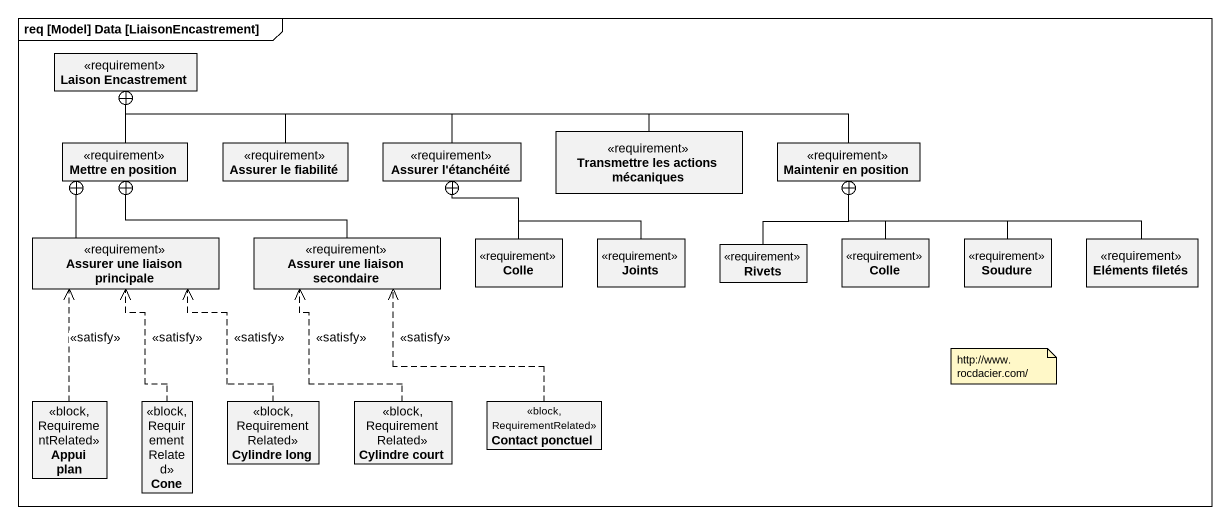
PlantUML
@startuml
mainframe req [Model] Data [LiaisonEncastrement]
hide circle
hide empty members
class "Laison Encastrement" as Laison_Encastrement <<requirement>>
class "Mettre en position" as Mettre_en_position <<requirement>>
class "Assurer le fiabilité" as Assurer_le_fiabilité <<requirement>>
class "Assurer l'étanchéité" as Assurer_l_étanchéité <<requirement>>
class "Transmettre les actions mécaniques" as Transmettre_les_actions <<requirement>>
class "Maintenir en position" as Maintenir_en_position <<requirement>>
class "Assurer une liaison principale" as Assurer_une_liaison <<requirement>>
class "Assurer une liaison secondaire" as Assurer_une_liaison_2 <<requirement>>
class Colle <<requirement>>
class Joints <<requirement>>
class Rivets <<requirement>>
class "Colle" as Colle_2 <<requirement>>
class Soudure <<requirement>>
class "Eléments filetés" as Eléments_filetés <<requirement>>
class "Appui plan" as Appui_plan <<block, RequirementRelated>>
class Cone <<block, RequirementRelated>>
class "Cylindre long" as Cylindre_long <<block, RequirementRelated>>
class "Cylindre court" as Cylindre_court <<block, RequirementRelated>>
class "Contact ponctuel" as Contact_ponctuel <<block, RequirementRelated>>
Mettre_en_position -up-+ Laison_Encastrement
Assurer_le_fiabilité -left-+ Laison_Encastrement
Assurer_l_étanchéité -left-+ Laison_Encastrement
Transmettre_les_actions -left-+ Laison_Encastrement
Maintenir_en_position -left-+ Laison_Encastrement
Assurer_une_liaison -up-+ Mettre_en_position
Assurer_une_liaison_2 -left-+ Mettre_en_position
Colle -up-+ Assurer_l_étanchéité
Joints -left-+ Assurer_l_étanchéité
Rivets -up-+ Maintenir_en_position
Colle_2 -up-+ Maintenir_en_position
Soudure -up-+ Maintenir_en_position
Eléments_filetés -left-+ Maintenir_en_position
Appui_plan .up.> Assurer_une_liaison : <<satisfy>>
Cone .up.> Assurer_une_liaison : <<satisfy>>
Cylindre_long .up.> Assurer_une_liaison : <<satisfy>>
Cylindre_court .up.> Assurer_une_liaison_2 : <<satisfy>>
Contact_ponctuel .up.> Assurer_une_liaison_2 : <<satisfy>>
note as N1
  http://www.rocdacier.com/
end note
@enduml
